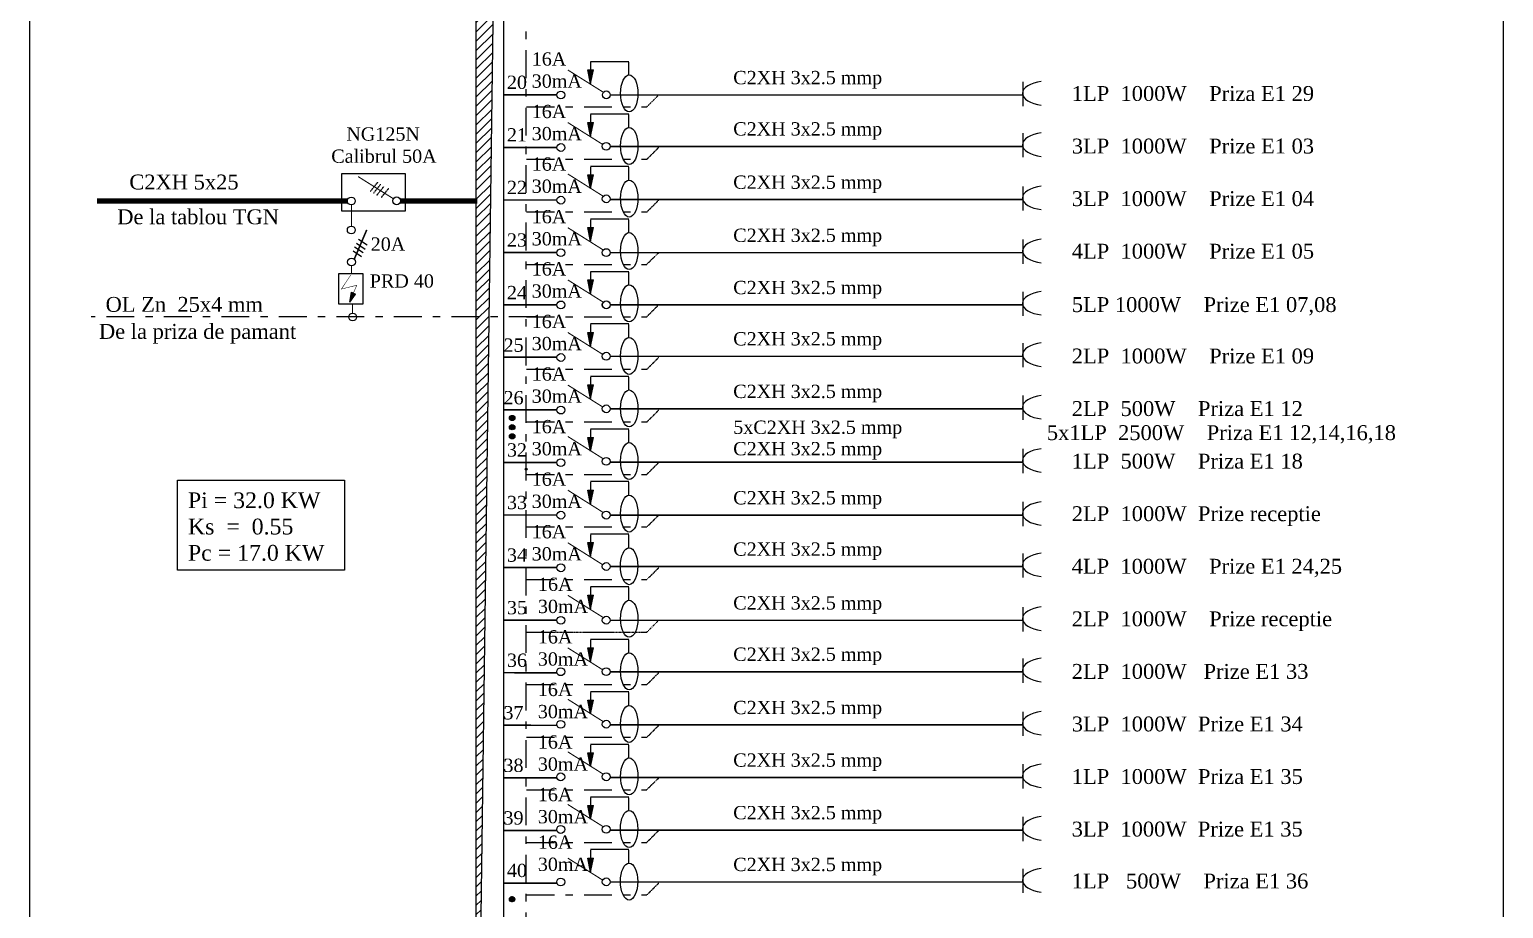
# Model space of a CAD drawing. Header units: inches. Extents: x -369701 to 85886, y 28217 to 66726.
# Drawn here: x -187426 to -173410, y 35032 to 43393 of the extents above; entities that cross this region are included whole.
import ezdxf

# ---------------------------------------------------------------- set-up
doc = ezdxf.new("R2010")
doc.units = ezdxf.units.IN
doc.header["$MEASUREMENT"] = 0
doc.linetypes.add('DOUBLE_DASHED', pattern=[1.093611, 0.529167, -0.211667, 0.141111, -0.211667])
doc.layers.add('Circuite', color=7, linetype='Continuous', lineweight=25)
doc.layers.add('circuite iluminat normal', color=7, linetype='Continuous')
doc.layers.add('ELECTRICAL', color=7, linetype='Continuous')
doc.styles.get("Standard").update_dxf_attribs({"font": 'arial.ttf'})

msp = doc.modelspace()

# ---------------------------------------------------------------- hatches: boundary and pattern name
at = {"layer": 'Circuite'}
h = msp.add_hatch(dxfattribs=at)
h.set_pattern_fill('ANSI31', color=256, scale=500, style=0)
h.set_pattern_definition([(45, (-1813860.424, -1287234.07), (-44.1941738, 44.1941738), [])])
h.paths.add_polyline_path([(-182918, 51090), (-183177, 51090), (-183177, 40661), (-183057, 40661)])
h.paths.add_polyline_path([(-183057, 40661), (-183177, 40661), (-183177, 31641)])
at = {"layer": 'Circuite', "linetype": 'Continuous'}
h = msp.add_hatch(color=256, dxfattribs=at)
h.paths.add_polyline_path([(-182090, 42879), (-182090, 43009), (-182116, 43009)])
h.paths.add_polyline_path([(-182063, 43009), (-182090, 43009), (-182090, 42879)])
h = msp.add_hatch(color=256, dxfattribs=at)
h.paths.add_polyline_path([(-182090, 42879), (-182090, 43009), (-182116, 43009)])
h.paths.add_polyline_path([(-182063, 43009), (-182090, 43009), (-182090, 42879)])
h = msp.add_hatch(color=256, dxfattribs=at)
h.paths.add_polyline_path([(-182090, 42379), (-182090, 42509), (-182116, 42509)])
h.paths.add_polyline_path([(-182064, 42509), (-182090, 42509), (-182090, 42379)])
h = msp.add_hatch(color=256, dxfattribs=at)
h.paths.add_polyline_path([(-182090, 42379), (-182090, 42509), (-182116, 42509)])
h.paths.add_polyline_path([(-182064, 42509), (-182090, 42509), (-182090, 42379)])
h = msp.add_hatch(color=256, dxfattribs=at)
h.paths.add_polyline_path([(-182090, 41879), (-182090, 42009), (-182116, 42009)])
h.paths.add_polyline_path([(-182064, 42009), (-182090, 42009), (-182090, 41879)])
h = msp.add_hatch(color=256, dxfattribs=at)
h.paths.add_polyline_path([(-182090, 41879), (-182090, 42009), (-182116, 42009)])
h.paths.add_polyline_path([(-182064, 42009), (-182090, 42009), (-182090, 41879)])
h = msp.add_hatch(color=256, dxfattribs=at)
h.paths.add_polyline_path([(-182090, 41379), (-182090, 41509), (-182116, 41509)])
h.paths.add_polyline_path([(-182064, 41509), (-182090, 41509), (-182090, 41379)])
h = msp.add_hatch(color=256, dxfattribs=at)
h.paths.add_polyline_path([(-182090, 41379), (-182090, 41509), (-182116, 41509)])
h.paths.add_polyline_path([(-182064, 41509), (-182090, 41509), (-182090, 41379)])
h = msp.add_hatch(color=256, dxfattribs=at)
h.paths.add_polyline_path([(-182090, 40882), (-182090, 41012), (-182116, 41012)])
h.paths.add_polyline_path([(-182063, 41012), (-182090, 41012), (-182090, 40882)])
h = msp.add_hatch(color=256, dxfattribs=at)
h.paths.add_polyline_path([(-182090, 40882), (-182090, 41012), (-182116, 41012)])
h.paths.add_polyline_path([(-182064, 41012), (-182090, 41012), (-182090, 40882)])
h = msp.add_hatch(color=256, dxfattribs=at)
h.paths.add_polyline_path([(-184346, 40886), (-184364, 40893), (-184380, 40803)])
h.paths.add_polyline_path([(-184326, 40877), (-184346, 40886), (-184380, 40803), (-184381, 40799)])
h = msp.add_hatch(color=256, dxfattribs=at)
h.paths.add_polyline_path([(-182090, 40382), (-182090, 40512), (-182116, 40512)])
h.paths.add_polyline_path([(-182064, 40512), (-182090, 40512), (-182090, 40382)])
h = msp.add_hatch(color=256, dxfattribs=at)
h.paths.add_polyline_path([(-182090, 40382), (-182090, 40512), (-182116, 40512)])
h.paths.add_polyline_path([(-182064, 40512), (-182090, 40512), (-182090, 40382)])
h = msp.add_hatch(color=256, dxfattribs=at)
h.paths.add_polyline_path([(-182090, 39882), (-182090, 40012), (-182116, 40012)])
h.paths.add_polyline_path([(-182064, 40012), (-182090, 40012), (-182090, 39882)])
h = msp.add_hatch(color=256, dxfattribs=at)
h.paths.add_polyline_path([(-182090, 39882), (-182090, 40012), (-182116, 40012)])
h.paths.add_polyline_path([(-182064, 40012), (-182090, 40012), (-182090, 39882)])
h = msp.add_hatch(color=256, dxfattribs=at)
h.paths.add_polyline_path([(-182090, 39382), (-182090, 39512), (-182116, 39512)])
h.paths.add_polyline_path([(-182064, 39512), (-182090, 39512), (-182090, 39382)])
h = msp.add_hatch(color=256, dxfattribs=at)
h.paths.add_polyline_path([(-182090, 39382), (-182090, 39512), (-182116, 39512)])
h.paths.add_polyline_path([(-182064, 39512), (-182090, 39512), (-182090, 39382)])
h = msp.add_hatch(color=256, dxfattribs=at)
h.paths.add_polyline_path([(-182090, 38882), (-182090, 39012), (-182116, 39012)])
h.paths.add_polyline_path([(-182064, 39012), (-182090, 39012), (-182090, 38882)])
h = msp.add_hatch(color=256, dxfattribs=at)
h.paths.add_polyline_path([(-182090, 38882), (-182090, 39012), (-182116, 39012)])
h.paths.add_polyline_path([(-182064, 39012), (-182090, 39012), (-182090, 38882)])
h = msp.add_hatch(color=256, dxfattribs=at)
h.paths.add_polyline_path([(-182090, 38382), (-182090, 38512), (-182116, 38512)])
h.paths.add_polyline_path([(-182064, 38512), (-182090, 38512), (-182090, 38382)])
h = msp.add_hatch(color=256, dxfattribs=at)
h.paths.add_polyline_path([(-182090, 38382), (-182090, 38512), (-182116, 38512)])
h.paths.add_polyline_path([(-182064, 38512), (-182090, 38512), (-182090, 38382)])
h = msp.add_hatch(color=256, dxfattribs=at)
h.paths.add_polyline_path([(-182090, 37882), (-182090, 38012), (-182116, 38012)])
h.paths.add_polyline_path([(-182064, 38012), (-182090, 38012), (-182090, 37882)])
h = msp.add_hatch(color=256, dxfattribs=at)
h.paths.add_polyline_path([(-182090, 37382), (-182090, 37512), (-182116, 37512)])
h.paths.add_polyline_path([(-182064, 37512), (-182090, 37512), (-182090, 37382)])
h = msp.add_hatch(color=256, dxfattribs=at)
h.paths.add_polyline_path([(-182090, 36882), (-182090, 37012), (-182116, 37012)])
h.paths.add_polyline_path([(-182064, 37012), (-182090, 37012), (-182090, 36882)])
h = msp.add_hatch(color=256, dxfattribs=at)
h.paths.add_polyline_path([(-182090, 36382), (-182090, 36512), (-182116, 36512)])
h.paths.add_polyline_path([(-182064, 36512), (-182090, 36512), (-182090, 36382)])
h = msp.add_hatch(color=256, dxfattribs=at)
h.paths.add_polyline_path([(-182090, 35882), (-182090, 36012), (-182116, 36012)])
h.paths.add_polyline_path([(-182064, 36012), (-182090, 36012), (-182090, 35882)])
h = msp.add_hatch(color=256, dxfattribs=at)
h.paths.add_polyline_path([(-182090, 35382), (-182090, 35512), (-182116, 35512)])
h.paths.add_polyline_path([(-182064, 35512), (-182090, 35512), (-182090, 35382)])
at = {"layer": 'circuite iluminat normal'}
h = msp.add_hatch(color=256, dxfattribs=at)
h.paths.add_polyline_path([(-182845, 39673, 0.528515), (-182813, 39698), (-182839, 39686)])
h.paths.add_polyline_path([(-182845, 39673), (-182839, 39686), (-182855, 39680, 0.127588)])
h.paths.add_polyline_path([(-182855, 39680), (-182813, 39698, 0.086363), (-182815, 39707, 0.099878), (-182820, 39715), (-182862, 39696, 0.099878), (-182860, 39687, 0.086363)])
h.paths.add_polyline_path([(-182862, 39696), (-182820, 39715, 0.664213)])
h = msp.add_hatch(color=256, dxfattribs=at)
h.paths.add_polyline_path([(-182843, 39673, 0.528515), (-182811, 39698), (-182838, 39686)])
h.paths.add_polyline_path([(-182843, 39673), (-182838, 39686), (-182853, 39680, 0.127588)])
h.paths.add_polyline_path([(-182853, 39680), (-182811, 39698, 0.086363), (-182813, 39707, 0.099878), (-182818, 39715), (-182860, 39696, 0.099878), (-182858, 39687, 0.086363)])
h.paths.add_polyline_path([(-182860, 39696), (-182818, 39715, 0.664213)])
h = msp.add_hatch(color=256, dxfattribs=at)
h.paths.add_polyline_path([(-182845, 39586, 0.528515), (-182813, 39611), (-182839, 39600)])
h.paths.add_polyline_path([(-182845, 39586), (-182839, 39600), (-182855, 39593, 0.127588)])
h.paths.add_polyline_path([(-182855, 39593), (-182813, 39611, 0.086363), (-182815, 39620, 0.099878), (-182820, 39628), (-182862, 39609, 0.099878), (-182860, 39600, 0.086363)])
h.paths.add_polyline_path([(-182862, 39609), (-182820, 39628, 0.664213)])
h = msp.add_hatch(color=256, dxfattribs=at)
h.paths.add_polyline_path([(-182845, 39499, 0.528515), (-182813, 39524), (-182839, 39513)])
h.paths.add_polyline_path([(-182845, 39499), (-182839, 39513), (-182855, 39506, 0.127588)])
h.paths.add_polyline_path([(-182855, 39506), (-182813, 39524, 0.086363), (-182815, 39533, 0.099878), (-182820, 39541), (-182862, 39522, 0.099878), (-182860, 39513, 0.086363)])
h.paths.add_polyline_path([(-182862, 39522), (-182820, 39541, 0.664213)])
h = msp.add_hatch(color=256, dxfattribs=at)
h.paths.add_polyline_path([(-182843, 39586, 0.528515), (-182811, 39611), (-182838, 39600)])
h.paths.add_polyline_path([(-182843, 39586), (-182838, 39600), (-182853, 39593, 0.127588)])
h.paths.add_polyline_path([(-182853, 39593), (-182811, 39611, 0.086363), (-182813, 39620, 0.099878), (-182818, 39628), (-182860, 39609, 0.099878), (-182858, 39600, 0.086363)])
h.paths.add_polyline_path([(-182860, 39609), (-182818, 39628, 0.664213)])
h = msp.add_hatch(color=256, dxfattribs=at)
h.paths.add_polyline_path([(-182843, 39499, 0.528515), (-182811, 39524), (-182838, 39513)])
h.paths.add_polyline_path([(-182843, 39499), (-182838, 39513), (-182853, 39506, 0.127588)])
h.paths.add_polyline_path([(-182853, 39506), (-182811, 39524, 0.086363), (-182813, 39533, 0.099878), (-182818, 39541), (-182860, 39522, 0.099878), (-182858, 39513, 0.086363)])
h.paths.add_polyline_path([(-182860, 39522), (-182818, 39541, 0.664213)])
h = msp.add_hatch(color=256, dxfattribs=at)
h.paths.add_polyline_path([(-182845, 35096, 0.528515), (-182813, 35121), (-182840, 35110)])
h.paths.add_polyline_path([(-182845, 35096), (-182840, 35110), (-182856, 35103, 0.127588)])
h.paths.add_polyline_path([(-182856, 35103), (-182813, 35121, 0.086363), (-182815, 35130, 0.099878), (-182821, 35138), (-182863, 35119, 0.099878), (-182861, 35110, 0.086363)])
h.paths.add_polyline_path([(-182863, 35119), (-182821, 35138, 0.664213)])
h = msp.add_hatch(color=256, dxfattribs=at)
h.paths.add_polyline_path([(-182844, 35096, 0.528515), (-182811, 35121), (-182838, 35110)])
h.paths.add_polyline_path([(-182844, 35096), (-182838, 35110), (-182854, 35103, 0.127588)])
h.paths.add_polyline_path([(-182854, 35103), (-182811, 35121, 0.086363), (-182813, 35130, 0.099878), (-182819, 35138), (-182861, 35119, 0.099878), (-182859, 35110, 0.086363)])
h.paths.add_polyline_path([(-182861, 35119), (-182819, 35138, 0.664213)])
at = {"layer": 'ELECTRICAL', "linetype": 'Continuous'}
h = msp.add_hatch(color=256, dxfattribs=at)
h.paths.add_polyline_path([(-182693, 39211, 0.380546), (-182701, 39221), (-182701, 39202, 0.380546)])
h.paths.add_polyline_path([(-182701, 39221, 0.448702), (-182712, 39211, 0.448702), (-182701, 39202)])

# ---------------------------------------------------------------- linework, layer by layer
at = {"layer": 'Circuite', "linetype": 'DOUBLE_DASHED', "ltscale": 500}
for p, q in [((-182705, 51945), (-182705, 31480)), ((-182602, 40661), (-186839, 40661))]:
    msp.add_line(p, q, dxfattribs=at)
at = {"layer": 'Circuite', "linetype": 'Continuous'}
for p, q in [((-182090, 43084), (-182090, 42879)), ((-181726, 43084), (-182090, 43084)), ((-181726, 42963), (-181726, 43083)), ((-182116, 43009), (-182063, 43009)), ((-182090, 42879), (-182116, 43009)), ((-182116, 43009), (-182063, 43009)), ((-182090, 42879), (-182063, 43009)), ((-182090, 42879), (-182063, 43009)), ((-182116, 42509), (-182064, 42509)), ((-182090, 42379), (-182116, 42509)), ((-182116, 42509), (-182064, 42509)), ((-181726, 42589), (-182090, 42589)), ((-182090, 42584), (-182090, 42379)), ((-182090, 42379), (-182064, 42509)), ((-182090, 42379), (-182064, 42509)), ((-181726, 42463), (-181726, 42583)), ((-181726, 42089), (-182090, 42089)), ((-182090, 42084), (-182090, 41879)), ((-181726, 41963), (-181726, 42083)), ((-182116, 42009), (-182064, 42009)), ((-182090, 41879), (-182116, 42009)), ((-182116, 42009), (-182064, 42009)), ((-182090, 41879), (-182064, 42009)), ((-182090, 41879), (-182064, 42009)), ((-182116, 41509), (-182064, 41509)), ((-182090, 41379), (-182116, 41509)), ((-182116, 41509), (-182064, 41509)), ((-181726, 41589), (-182090, 41589)), ((-182090, 41584), (-182090, 41379)), ((-182090, 41379), (-182064, 41509)), ((-182090, 41379), (-182064, 41509)), ((-181726, 41463), (-181726, 41583)), ((-184316, 41359), (-184235, 41305)), ((-184297, 41398), (-184215, 41344)), ((-184349, 41288), (-184268, 41233)), ((-184335, 41326), (-184254, 41272)), ((-182090, 41087), (-182090, 40882)), ((-181726, 41087), (-182090, 41087)), ((-181726, 40966), (-181726, 41086)), ((-182116, 41012), (-182063, 41012)), ((-182090, 40882), (-182116, 41012)), ((-182116, 41012), (-182064, 41012)), ((-182090, 40882), (-182063, 41012)), ((-182090, 40882), (-182064, 41012)), ((-184381, 40798), (-184364, 40893)), ((-184381, 40798), (-184326, 40877)), ((-184364, 40893), (-184326, 40877)), ((-182116, 40512), (-182064, 40512)), ((-182090, 40382), (-182116, 40512)), ((-182116, 40512), (-182064, 40512)), ((-181726, 40592), (-182090, 40592)), ((-182090, 40587), (-182090, 40382)), ((-182090, 40382), (-182064, 40512)), ((-182090, 40382), (-182064, 40512)), ((-181726, 40466), (-181726, 40586)), ((-181726, 40092), (-182090, 40092)), ((-182090, 40087), (-182090, 39882)), ((-181726, 39966), (-181726, 40086)), ((-182116, 40012), (-182064, 40012)), ((-182090, 39882), (-182116, 40012)), ((-182116, 40012), (-182064, 40012)), ((-182090, 39882), (-182064, 40012)), ((-182090, 39882), (-182064, 40012)), ((-181726, 39592), (-182090, 39592)), ((-182090, 39587), (-182090, 39382)), ((-181726, 39466), (-181726, 39586)), ((-182116, 39512), (-182064, 39512)), ((-182090, 39382), (-182116, 39512)), ((-182116, 39512), (-182064, 39512)), ((-182090, 39382), (-182064, 39512)), ((-182090, 39382), (-182064, 39512)), ((-182116, 39012), (-182064, 39012)), ((-182090, 38882), (-182116, 39012)), ((-182116, 39012), (-182064, 39012)), ((-181726, 39092), (-182090, 39092)), ((-182090, 39087), (-182090, 38882)), ((-182090, 38882), (-182064, 39012)), ((-182090, 38882), (-182064, 39012)), ((-181726, 38966), (-181726, 39086)), ((-181726, 38592), (-182090, 38592)), ((-182090, 38587), (-182090, 38382)), ((-181726, 38466), (-181726, 38586)), ((-182116, 38512), (-182064, 38512)), ((-182090, 38382), (-182116, 38512)), ((-182116, 38512), (-182064, 38512)), ((-182090, 38382), (-182064, 38512)), ((-182090, 38382), (-182064, 38512)), ((-182090, 37882), (-182116, 38012)), ((-182116, 38012), (-182064, 38012)), ((-181726, 38092), (-182090, 38092)), ((-182090, 38087), (-182090, 37882)), ((-182090, 37882), (-182064, 38012)), ((-181726, 37966), (-181726, 38086)), ((-181726, 37592), (-182090, 37592)), ((-182090, 37587), (-182090, 37382)), ((-181726, 37466), (-181726, 37586)), ((-182090, 37382), (-182116, 37512)), ((-182116, 37512), (-182064, 37512)), ((-182090, 37382), (-182064, 37512)), ((-182090, 36882), (-182116, 37012)), ((-182116, 37012), (-182064, 37012)), ((-181726, 37092), (-182090, 37092)), ((-182090, 37087), (-182090, 36882)), ((-182090, 36882), (-182064, 37012)), ((-181726, 36966), (-181726, 37086)), ((-181726, 36592), (-182090, 36592)), ((-182090, 36587), (-182090, 36382)), ((-181726, 36466), (-181726, 36586)), ((-182090, 36382), (-182116, 36512)), ((-182116, 36512), (-182064, 36512)), ((-182090, 36382), (-182064, 36512)), ((-181726, 36092), (-182090, 36092)), ((-182090, 36087), (-182090, 35882)), ((-181726, 35966), (-181726, 36086)), ((-182090, 35882), (-182116, 36012)), ((-182116, 36012), (-182064, 36012)), ((-182090, 35882), (-182064, 36012)), ((-182090, 35382), (-182116, 35512)), ((-182116, 35512), (-182064, 35512)), ((-181726, 35592), (-182090, 35592)), ((-182090, 35587), (-182090, 35382)), ((-182090, 35382), (-182064, 35512)), ((-181726, 35466), (-181726, 35586))]:
    msp.add_line(p, q, dxfattribs=at)
for points in [[(-173410, 28226), (-173410, 52296), (-187426, 52296), (-187426, 28226)], [(-184455, 42023), (-183854, 42023), (-183854, 41664), (-184455, 41664)], [(-184483, 41071), (-184257, 41071), (-184257, 40779), (-184483, 40779)], [(-186018, 39105), (-184429, 39105), (-184429, 38251), (-186018, 38251)]]:
    msp.add_lwpolyline(points, close=True, dxfattribs=at)
at = {"layer": 'Circuite', "linetype": 'Continuous', "flags": 128}
for points, const_width in [([(-184364, 41729), (-184364, 41523)], 10.1), ([(-184337, 41210), (-184219, 41487)], 15), ([(-184364, 41144), (-184364, 41071)], 10.1), ([(-184371, 41058), (-184460, 40924), (-184314, 40960), (-184372, 40822), (-184372, 40822)], 5.06), ([(-184353, 40779), (-184353, 40693)], 10.1)]:
    msp.add_lwpolyline(points, dxfattribs=dict(at, const_width=const_width))
at = {"layer": 'Circuite', "linetype": 'Continuous'}
for centre in [(-184366, 41486), (-184364, 41181), (-184353, 40658)]:
    msp.add_circle(centre, 37.2, dxfattribs=at)
for centre in [(-181723, 42785), (-181723, 42285), (-181723, 41785), (-181723, 41285), (-181723, 40788), (-181723, 40288), (-181723, 40288), (-181723, 39788), (-181723, 39288), (-181723, 38788), (-181724, 38288), (-181723, 37788), (-181723, 37288), (-181723, 36788), (-181723, 36288), (-181724, 35788), (-181724, 35288)]:
    msp.add_ellipse(centre, major_axis=(0, 176), ratio=0.466655, dxfattribs=at)
at = {"layer": 'circuite iluminat normal'}
msp.add_lwpolyline([(-183177, 51090), (-182918, 51090), (-182918, 31641), (-183177, 31641)], close=True, dxfattribs=at)
for centre in [(-182837, 39697), (-182835, 39697), (-182837, 39610), (-182837, 39523), (-182835, 39610), (-182835, 39523), (-182838, 35120), (-182836, 35120)]:
    msp.add_circle(centre, 24.8, dxfattribs=at)
at = {"layer": 'ELECTRICAL', "linetype": 'Continuous'}
for p, q in [((-182918, 51090), (-183177, 31641)), ((-184402, 41762), (-184402, 41762))]:
    msp.add_line(p, q, dxfattribs=at)
at = {"layer": 'ELECTRICAL', "color": 7, "linetype": 'Continuous'}
for p, q in [((-177981, 42896), (-177981, 42665)), ((-177981, 42407), (-177981, 42177)), ((-177981, 41901), (-177981, 41670)), ((-177981, 41396), (-177981, 41165)), ((-177981, 40899), (-177981, 40668)), ((-177981, 40410), (-177981, 40180)), ((-177981, 39910), (-177981, 39680)), ((-177981, 39404), (-177981, 39173)), ((-177981, 38899), (-177981, 38668)), ((-177981, 38410), (-177981, 38180)), ((-177981, 37899), (-177981, 37668)), ((-177981, 37410), (-177981, 37180)), ((-177981, 36904), (-177981, 36673)), ((-177981, 36404), (-177981, 36173)), ((-177982, 35904), (-177982, 35673)), ((-177982, 35410), (-177982, 35180))]:
    msp.add_line(p, q, dxfattribs=at)
at = {"layer": 'ELECTRICAL', "linetype": 'DOUBLE_DASHED'}
for p, q in [((-181555, 42658), (-181442, 42771)), ((-181555, 42158), (-181442, 42271)), ((-184184, 41853), (-184114, 41940)), ((-184154, 41835), (-184085, 41922)), ((-184123, 41815), (-184054, 41902)), ((-184079, 41796), (-184010, 41882)), ((-181555, 41658), (-181442, 41771)), ((-181556, 41158), (-181442, 41271)), ((-181555, 40661), (-181442, 40774)), ((-181555, 40161), (-181442, 40274)), ((-181555, 39661), (-181442, 39774)), ((-181555, 39161), (-181442, 39274)), ((-181556, 38661), (-181442, 38774)), ((-181556, 38161), (-181442, 38274)), ((-181555, 37661), (-181442, 37774)), ((-182699, 37661), (-181555, 37661)), ((-181556, 37161), (-181442, 37274)), ((-181556, 36661), (-181442, 36774)), ((-181556, 36161), (-181442, 36274)), ((-181556, 35661), (-181442, 35774)), ((-181556, 35161), (-181442, 35274)), ((-181556, 35161), (-181442, 35274))]:
    msp.add_line(p, q, dxfattribs=at)
at = {"layer": 'ELECTRICAL', "linetype": 'DOUBLE_DASHED', "ltscale": 500}
for p, q in [((-182699, 42658), (-181555, 42658)), ((-182699, 42158), (-181555, 42158)), ((-182699, 41658), (-181555, 41658)), ((-182699, 41158), (-181556, 41158)), ((-182699, 40661), (-181555, 40661)), ((-182699, 40161), (-181555, 40161)), ((-182699, 39661), (-181555, 39661)), ((-182699, 39161), (-181555, 39161)), ((-182699, 38661), (-181556, 38661)), ((-182699, 38161), (-181556, 38161)), ((-182699, 37661), (-181556, 37661)), ((-182699, 37161), (-181556, 37161)), ((-182699, 36661), (-181556, 36661)), ((-182699, 36161), (-181556, 36161)), ((-182699, 35661), (-181556, 35661)), ((-182699, 35161), (-181556, 35161))]:
    msp.add_line(p, q, dxfattribs=at)
at = {"layer": 'ELECTRICAL', "linetype": 'Continuous', "flags": 128}
for points, const_width in [([(-181971, 42797), (-182307, 43008)], 10.1), ([(-181971, 42797), (-182307, 43008)], 10.1), ([(-181971, 42797), (-182307, 43008)], 10.1), ([(-182919, 42771), (-182410, 42771)], 15.2), ([(-182919, 42771), (-182410, 42771)], 15.2), ([(-181903, 42770), (-177981, 42770)], 15.2), ([(-181971, 42297), (-182307, 42508)], 10.1), ([(-181971, 42297), (-182307, 42508)], 10.1), ([(-181971, 42297), (-182307, 42508)], 10.1), ([(-182919, 42271), (-182410, 42271)], 15.2), ([(-181903, 42281), (-177981, 42281)], 15.2), ([(-183965, 41783), (-184301, 41994)], 10.1), ([(-181972, 41808), (-182307, 42019)], 10.1), ([(-184403, 41762), (-186783, 41762)], 50.6), ([(-183898, 41762), (-183167, 41762)], 50.6), ([(-182919, 41771), (-182410, 41771)], 15.2), ([(-181905, 41775), (-177981, 41775)], 15.2), ([(-181972, 41297), (-182307, 41508)], 10.1), ([(-181972, 41297), (-182307, 41508)], 10.1), ([(-181972, 41297), (-182307, 41508)], 10.1), ([(-182919, 41271), (-182410, 41271)], 15.2), ([(-181904, 41270), (-177981, 41270)], 15.2), ([(-181971, 40800), (-182307, 41011)], 10.1), ([(-181971, 40800), (-182307, 41011)], 10.1), ([(-181971, 40800), (-182307, 41011)], 10.1), ([(-182919, 40775), (-182410, 40775)], 15.2), ([(-181903, 40773), (-177981, 40773)], 15.2), ([(-181971, 40300), (-182307, 40511)], 10.1), ([(-181971, 40300), (-182307, 40511)], 10.1), ([(-181971, 40300), (-182307, 40511)], 10.1), ([(-182919, 40275), (-182410, 40275)], 15.2), ([(-181904, 40284), (-177981, 40284)], 15.2), ([(-181971, 39800), (-182307, 40011)], 10.1), ([(-181971, 39800), (-182307, 40011)], 10.1), ([(-181971, 39800), (-182307, 40011)], 10.1), ([(-182919, 39775), (-182410, 39775)], 15.2), ([(-181904, 39784), (-177981, 39784)], 15.2), ([(-181972, 39311), (-182307, 39522)], 10.1), ([(-182919, 39275), (-182410, 39275)], 15.2), ([(-181905, 39278), (-177981, 39278)], 15.2), ([(-181972, 38800), (-182307, 39011)], 10.1), ([(-181972, 38800), (-182307, 39011)], 10.1), ([(-181972, 38800), (-182307, 39011)], 10.1), ([(-182919, 38775), (-182410, 38775)], 15.2), ([(-181904, 38773), (-177981, 38773)], 15.2), ([(-181972, 38300), (-182307, 38511)], 10.1), ([(-181972, 38300), (-182307, 38511)], 10.1), ([(-181972, 38300), (-182307, 38511)], 10.1), ([(-182919, 38275), (-182410, 38275)], 15.2), ([(-181904, 38284), (-177981, 38284)], 15.2), ([(-181971, 37800), (-182307, 38011)], 10.1), ([(-181971, 37800), (-182307, 38011)], 10.1), ([(-181971, 37800), (-182307, 38011)], 10.1), ([(-182919, 37775), (-182410, 37775)], 15.2), ([(-182919, 37775), (-182410, 37775)], 15.2), ([(-182919, 37775), (-182410, 37775)], 15.2), ([(-181903, 37773), (-177981, 37773)], 15.2), ([(-181971, 37300), (-182307, 37511)], 10.1), ([(-181971, 37300), (-182307, 37511)], 10.1), ([(-181971, 37300), (-182307, 37511)], 10.1), ([(-182919, 37275), (-182411, 37274)], 15.2), ([(-181904, 37284), (-177981, 37284)], 15.2), ([(-181972, 36811), (-182307, 37022)], 10.1), ([(-182919, 36775), (-182411, 36774)], 15.2), ([(-181905, 36778), (-177981, 36778)], 15.2), ([(-181972, 36311), (-182307, 36522)], 10.1), ([(-182919, 36275), (-182411, 36274)], 15.2), ([(-181905, 36278), (-177981, 36278)], 15.2), ([(-181972, 35811), (-182308, 36022)], 10.1), ([(-182919, 35774), (-182411, 35774)], 15.2), ([(-181905, 35778), (-177982, 35778)], 15.2), ([(-181972, 35300), (-182307, 35511)], 10.1), ([(-181972, 35300), (-182307, 35511)], 10.1), ([(-181972, 35300), (-182307, 35511)], 10.1), ([(-182919, 35274), (-182411, 35274)], 15.2), ([(-181904, 35284), (-177982, 35284)], 15.2)]:
    msp.add_lwpolyline(points, dxfattribs=dict(at, const_width=const_width))
at = {"layer": 'ELECTRICAL', "linetype": 'Continuous'}
for centre, radius in [((-182373, 42770), 37.2), ((-181941, 42771), 37.2), ((-181941, 42771), 37.2), ((-182373, 42270), 37.2), ((-181942, 42282), 37.2), ((-181942, 42282), 37.2), ((-184366, 41762), 37.2), ((-183934, 41763), 37.2), ((-182373, 41770), 37.2), ((-181942, 41782), 37.2), ((-181942, 41782), 37.2), ((-182373, 41270), 37.2), ((-181942, 41271), 37.2), ((-181942, 41271), 37.2), ((-182373, 40773), 37.2), ((-181941, 40774), 37.2), ((-181942, 40774), 37.2), ((-182373, 40273), 37.2), ((-181942, 40285), 37.2), ((-181942, 40285), 37.2), ((-182373, 39773), 37.2), ((-181942, 39785), 37.2), ((-181942, 39785), 37.2), ((-182373, 39273), 37.2), ((-181942, 39285), 37.2), ((-181942, 39285), 37.2), ((-182702, 39211), 9.44), ((-182373, 38773), 37.2), ((-181942, 38774), 37.2), ((-181942, 38774), 37.2), ((-182373, 38273), 37.2), ((-181942, 38285), 37.2), ((-182373, 37773), 37.2), ((-181942, 37774), 37.2), ((-182374, 37284), 37.2), ((-181942, 37285), 37.2), ((-182374, 36784), 37.2), ((-181942, 36785), 37.2), ((-182374, 36284), 37.2), ((-181942, 36285), 37.2), ((-182374, 35784), 37.2), ((-181942, 35785), 37.2), ((-182374, 35284), 37.2), ((-181942, 35285), 37.2)]:
    msp.add_circle(centre, radius, dxfattribs=at)
at = {"layer": 'ELECTRICAL', "color": 7, "linetype": 'Continuous'}
for centre in [(-177747, 42786), (-177747, 42297), (-177747, 41791), (-177747, 41286), (-177747, 40789), (-177747, 40300), (-177747, 39800), (-177747, 39294), (-177747, 38789), (-177747, 38300), (-177747, 37789), (-177747, 37300), (-177747, 36794), (-177747, 36294), (-177748, 35794), (-177748, 35300)]:
    msp.add_ellipse(centre, major_axis=(-236, 0), ratio=0.487665, start_param=-1.324285, end_param=1.324285, dxfattribs=at)

# ---------------------------------------------------------------- texts
at = {"layer": 'Circuite', "linetype": 'Continuous', "attachment_point": 1}
for s, insert, char_height, width in [('{\\fTimes New Roman|b0|i0|c0|p18;16A\\P30mA}', (-182650, 43176), 126.25, 407.03), ('{\\fTimes New Roman|b0|i0|c0|p18;16A\\P30mA}', (-182650, 42676), 126.25, 407.03), ('{\\fTimes New Roman|b0|i0|c0|p18;16A\\P30mA}', (-182650, 42176), 126.25, 407.03), ('{\\fTimes New Roman|b0|i0|c0|p18;16A\\P30mA}', (-182650, 41676), 126.25, 407.03), ('{\\fTimes New Roman|b0|i0|c0|p18;PRD 40}', (-184190, 41064), 126.38, 1127.52), ('{\\fTimes New Roman|b0|i0|c0|p18;16A\\P30mA}', (-182650, 41179), 126.25, 407.03), ('{\\fTimes New Roman|b0|i0|c0|p18;16A\\P30mA}', (-182650, 40679), 126.25, 407.03), ('{\\fTimes New Roman|b0|i0|c0|p18;16A\\P30mA}', (-182650, 40179), 126.25, 407.03), ('{\\fTimes New Roman|b0|i0|c0|p18;16A\\P30mA}', (-182650, 39679), 126.25, 407.03), ('{\\fTimes New Roman|b0|i0|c0|p18;16A\\P30mA}', (-182650, 39179), 126.25, 407.03), ('{\\fTimes New Roman|b0|i0|c0|p18;16A\\P30mA}', (-182650, 38679), 126.25, 407.03), ('{\\fTimes New Roman|b0|i0|c0|p18;16A\\P30mA}', (-182591, 38179), 126.25, 407.03), ('{\\fTimes New Roman|b0|i0|c0|p18;16A\\P30mA}', (-182592, 37679), 126.25, 407.03), ('{\\fTimes New Roman|b0|i0|c0|p18;16A\\P30mA}', (-182592, 37179), 126.25, 407.03), ('{\\fTimes New Roman|b0|i0|c0|p18;16A\\P30mA}', (-182592, 36679), 126.25, 407.03), ('{\\fTimes New Roman|b0|i0|c0|p18;16A\\P30mA}', (-182592, 36179), 126.25, 407.03), ('{\\fTimes New Roman|b0|i0|c0|p18;16A\\P30mA}', (-182592, 35726), 126.25, 407.03)]:
    msp.add_mtext(s, dxfattribs=dict(at, insert=insert, char_height=char_height, width=width))
at = {"layer": 'ELECTRICAL', "linetype": 'Continuous', "attachment_point": 1}
for s, insert, char_height, width in [('{\\fTimes New Roman|b0|i0|c0|p18;20}', (-182886, 42954), 126.38, 407.44), ('{\\fTimes New Roman|b0|i0|c0|p18;   NG125N\\PCalibrul 50A}', (-184556, 42462), 126.38, 1443.2), ('{\\fTimes New Roman|b0|i0|c0|p18;21}', (-182886, 42454), 126.38, 407.44), ('{\\fTimes New Roman|b0|i0|c0|p18;22}', (-182886, 41954), 126.38, 407.44), ('{\\fTimes New Roman|b0|i0|c0|p18;         De la tablou TGN\\P                         }', (-187072, 41682), 141.54, 3139.93), ('{\\fTimes New Roman|b0|i0|c0|p18;20A}', (-184181, 41415), 126.38, 407.44), ('{\\fTimes New Roman|b0|i0|c0|p18;23}', (-182886, 41454), 126.38, 407.44), ('{\\fTimes New Roman|b0|i0|c0|p18;24}', (-182886, 40954), 126.38, 407.44), ('{\\fTimes New Roman|b0|i0|c0|p18;De la priza de pamant}', (-186765, 40592), 141.54, 3139.93), ('\\pxt1;{\\fTimes New Roman|b0|i0|c0|p18;25}', (-182918, 40454), 126.38, 407.44), ('\\pxt1;{\\fTimes New Roman|b0|i0|c0|p18;26}', (-182918, 39954), 126.38, 407.44), ('{\\fTimes New Roman|b0|i0|c0|p18;32}', (-182886, 39457), 126.38, 407.44), ('{\\fTimes New Roman|b0|i0|c0|p18;Pi\\fTimes New Roman|b1|i0|c0|p18; \\fTimes New Roman|b0|i0|c0|p18;= 32.0 KW\\PKs  =  0.55\\PPc\\fTimes New Roman|b1|i0|c0|p18; \\fTimes New Roman|b0|i0|c0|p18;= 17.0 KW}', (-185919, 38990), 150, 1841.24), ('{\\fTimes New Roman|b0|i0|c0|p18;33}', (-182886, 38957), 126.38, 407.44), ('{\\fTimes New Roman|b0|i0|c0|p18;34}', (-182886, 38457), 126.38, 407.44), ('{\\fTimes New Roman|b0|i0|c0|p18;35}', (-182886, 37957), 126.38, 407.44), ('{\\fTimes New Roman|b0|i0|c0|p18;36}', (-182886, 37457), 126.38, 407.44), ('\\pxt1;{\\fTimes New Roman|b0|i0|c0|p18;37}', (-182919, 36957), 126.38, 407.44), ('\\pxt1;{\\fTimes New Roman|b0|i0|c0|p18;38}', (-182919, 36457), 126.38, 407.44), ('\\pxt1;{\\fTimes New Roman|b0|i0|c0|p18;39}', (-182919, 35957), 126.38, 407.44), ('{\\fTimes New Roman|b0|i0|c0|p18;40}', (-182886, 35457), 126.38, 407.44)]:
    msp.add_mtext(s, dxfattribs=dict(at, insert=insert, char_height=char_height, width=width))
at = {"layer": 'ELECTRICAL', "linetype": 'DOUBLE_DASHED', "attachment_point": 1}
for s, insert, char_height, width in [('{\\fTimes New Roman|b0|i0|c0|p18;C2XH 3x2.5 mmp}', (-180734, 42999), 126.38, 2813.98), ('{\\fTimes New Roman|b0|i0|c0|p18;1LP  1000W    Priza E1 29}', (-177515, 42855), 141.54, 8555.18), ('{\\fTimes New Roman|b0|i0|c0|p18;C2XH 3x2.5 mmp}', (-180734, 42511), 126.38, 2813.98), ('{\\fTimes New Roman|b0|i0|c0|p18;3LP  1000W    Prize E1 03}', (-177515, 42355), 141.54, 8555.18), ('{\\fTimes New Roman|b0|i0|c0|p18;    C2XH 5x25}', (-186690, 42013), 141.54, 2813.98), ('{\\fTimes New Roman|b0|i0|c0|p18;C2XH 3x2.5 mmp}', (-180734, 42004), 126.38, 2813.98), ('\\pxt5;{\\fTimes New Roman|b0|i0|c0|p18;3LP  1000W    Prize E1 04}', (-177515, 41855), 141.54, 8555.18), ('{\\fTimes New Roman|b0|i0|c0|p18;C2XH 3x2.5 mmp}', (-180734, 41499), 126.38, 2813.98), ('{\\fTimes New Roman|b0|i0|c0|p18;4LP  1000W    Prize E1 05}', (-177515, 41355), 141.54, 8555.18), ('{\\fTimes New Roman|b0|i0|c0|p18;C2XH 3x2.5 mmp}', (-180734, 41002), 126.38, 2813.98), ('{\\fTimes New Roman|b0|i0|c0|p18;OL Zn  25x4 mm}', (-186702, 40849), 141.54, 1941.33), ('{\\fTimes New Roman|b0|i0|c0|p18;5LP 1000W    Prize E1 07,08}', (-177515, 40847), 141.54, 8555.18), ('{\\fTimes New Roman|b0|i0|c0|p18;C2XH 3x2.5 mmp}', (-180734, 40514), 126.38, 2813.98), ('{\\fTimes New Roman|b0|i0|c0|p18;2LP  1000W    Prize E1 09}', (-177515, 40358), 141.54, 8555.18), ('{\\fTimes New Roman|b0|i0|c0|p18;C2XH 3x2.5 mmp}', (-180734, 40014), 126.38, 2813.98), ('{\\fTimes New Roman|b0|i0|c0|p18;2LP  500W    Priza E1 12}', (-177515, 39858), 141.54, 8555.18), ('{\\fTimes New Roman|b0|i0|c0|p18;5xC2XH 3x2.5 mmp}', (-180734, 39673), 126.38, 2813.98), ('{\\fTimes New Roman|b0|i0|c0|p18;5x1LP  2500W    Priza E1 12,14,16,18}', (-177752, 39629), 141.54, 8555.18), ('{\\fTimes New Roman|b0|i0|c0|p18;C2XH 3x2.5 mmp}', (-180734, 39469), 126.38, 2813.98), ('{\\fTimes New Roman|b0|i0|c0|p18;1LP  500W    Priza E1 18}', (-177515, 39358), 141.54, 8555.18), ('{\\fTimes New Roman|b0|i0|c0|p18;C2XH 3x2.5 mmp}', (-180734, 39002), 126.38, 2813.98), ('{\\fTimes New Roman|b0|i0|c0|p18;2LP  1000W  Prize receptie}', (-177515, 38858), 141.54, 8555.18), ('{\\fTimes New Roman|b0|i0|c0|p18;C2XH 3x2.5 mmp}', (-180734, 38514), 126.38, 2813.98), ('{\\fTimes New Roman|b0|i0|c0|p18;4LP  1000W    Prize E1 24,25}', (-177516, 38358), 141.54, 8555.18), ('{\\fTimes New Roman|b0|i0|c0|p18;C2XH 3x2.5 mmp}', (-180734, 38002), 126.38, 2813.98), ('{\\fTimes New Roman|b0|i0|c0|p18;2LP  1000W    Prize receptie}', (-177515, 37858), 141.54, 8555.18), ('{\\fTimes New Roman|b0|i0|c0|p18;C2XH 3x2.5 mmp}', (-180734, 37514), 126.38, 2813.98), ('{\\fTimes New Roman|b0|i0|c0|p18;2LP  1000W   Prize E1 33}', (-177515, 37358), 141.54, 8555.18), ('{\\fTimes New Roman|b0|i0|c0|p18;C2XH 3x2.5 mmp}', (-180734, 37007), 126.38, 2813.98), ('{\\fTimes New Roman|b0|i0|c0|p18;3LP  1000W  Prize E1 34}', (-177515, 36858), 141.54, 8555.18), ('{\\fTimes New Roman|b0|i0|c0|p18;C2XH 3x2.5 mmp}', (-180734, 36507), 126.38, 2813.98), ('{\\fTimes New Roman|b0|i0|c0|p18;1LP  1000W  Priza E1 35}', (-177515, 36358), 141.54, 8555.18), ('{\\fTimes New Roman|b0|i0|c0|p18;C2XH 3x2.5 mmp}', (-180734, 36007), 126.38, 2813.98), ('{\\fTimes New Roman|b0|i0|c0|p18;3LP  1000W  Prize E1 35}', (-177516, 35858), 141.54, 8555.18), ('{\\fTimes New Roman|b0|i0|c0|p18;C2XH 3x2.5 mmp}', (-180734, 35514), 126.38, 2813.98), ('{\\fTimes New Roman|b0|i0|c0|p18;1LP   500W    Priza E1 36}', (-177516, 35364), 141.54, 8555.18)]:
    msp.add_mtext(s, dxfattribs=dict(at, insert=insert, char_height=char_height, width=width))

doc.saveas('drawing.dxf')
